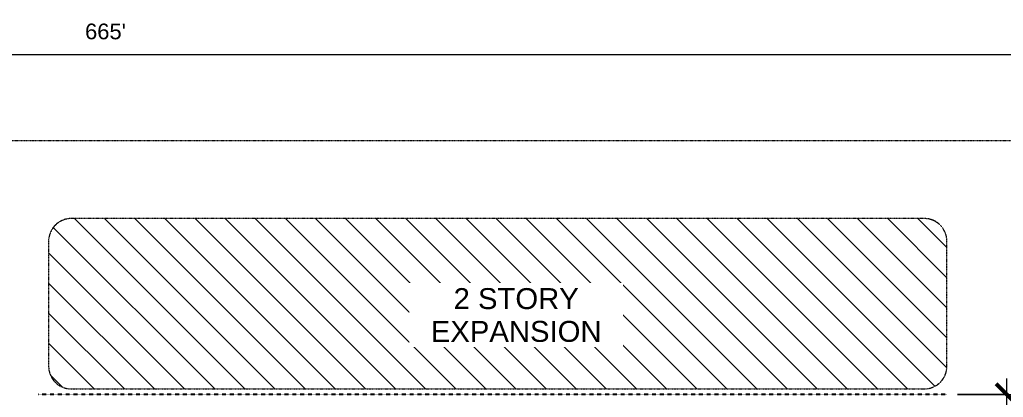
# Model space of a CAD drawing. Header units: inches. Extents: x -7427 to 42674, y -36022 to 16764.
# Drawn here: x 12696 to 16852, y -20556 to -18960 of the extents above; entities that cross this region are included whole.
import ezdxf

# ---------------------------------------------------------------- set-up
doc = ezdxf.new("R2010")
doc.units = ezdxf.units.IN
doc.header["$MEASUREMENT"] = 0
doc.linetypes.add('Dot 1_16_', pattern=[0.0625, 0, -0.0625])
doc.linetypes.add('Hidden 1_8_', pattern=[0.1875, 0.125, -0.0625])
for name, color, linetype, lineweight in [('A-ANNO-DIMS', 211, 'Continuous', 9), ('A-ANNO-DIMS-720', 211, 'Continuous', 9), ('A-DETL', 90, 'Continuous', 9), ('A-DETL-GENF', 92, 'Continuous', 9), ('A-DETL-HDLN', 90, 'Hidden 1_8_', 9), ('G-ANNO-TEXT', 231, 'Continuous', 9)]:
    doc.layers.add(name, color=color, linetype=linetype, lineweight=lineweight)
doc.styles.add('Arial_1', font='arial.ttf', dxfattribs={"height": 88.517964})
doc.styles.add('Arial_2', font='arial.ttf', dxfattribs={"height": 66.388473})
doc.dimstyles.new('Linear_-_3_32__Arial', dxfattribs={"dimscale": 12, "dimtxt": 67.5, "dimasz": 7.5, "dimexe": 5.625, "dimexo": 3.75, "dimgap": 3.75, "dimtad": 1, "dimdec": 0, "dimrnd": 12, "dimzin": 1, "dimdsep": 46, "dimlunit": 4, "dimtxsty": 'Arial_2', "dimblk1": 'OBLIQUE', "dimblk2": 'OBLIQUE', "dimsah": 1, "dimcen": 0.09, "dimdle": 5.625, "dimazin": 0, "dimtfac": 1, "dimtdec": 4, "dimtix": 1, "dimtmove": 0, "dimatfit": 3, "dimfxl": 0, "dimtvp": 1, "dimfrac": 2, "dimtolj": 1, "dimtzin": 0, "dimarcsym": 0})

# ---------------------------------------------------------------- blocks, each defined once
blk = doc.blocks.new('DIMBLOCK27-Level 1')
at = {"layer": 'A-ANNO-DIMS-720'}
for p, q in [((16867.8, -21330.1), (16867.8, -20476.6)), ((16659.1, -20544.1), (16935.3, -20544.1)), ((16867.8, -20544.1), (16659.1, -20544.1)), ((16659.1, -21330.1), (16935.3, -21330.1)), ((16867.8, -21330.1), (16659.1, -21330.1))]:
    blk.add_line(p, q, dxfattribs=at)
at = {"layer": 'A-ANNO-DIMS-720', "lineweight": 50}
for p, q in [((16867.8, -20544.1), (16822.8, -20499.1)), ((16867.8, -20544.1), (16912.8, -20589.1)), ((16867.8, -21330.1), (16822.8, -21285.1)), ((16867.8, -21330.1), (16912.8, -21375.1))]:
    blk.add_line(p, q, dxfattribs=at)
at = {"layer": 'A-ANNO-DIMS-720', "color": 0, "insert": (16736.7, -20996.8), "char_height": 66.39, "width": 143.308, "attachment_point": 1, "rotation": 90, "line_spacing_factor": 0.938532, "style": 'Arial_2', "bg_fill": 3, "box_fill_scale": 1.25, "bg_fill_color": 0, "bg_fill_transparency": 0}
blk.add_mtext("66'", dxfattribs=at)
blk = doc.blocks.new('_Oblique')
at = {"color": 0, "linetype": 'ByBlock', "lineweight": -2}
blk.add_line((-0.5, -0.5), (0.5, 0.5), dxfattribs=at)
blk = doc.blocks.new('DIMBLOCK59-Level 1')
at = {"layer": 'A-ANNO-DIMS-720'}
for p, q in [((9068.4, -19425.1), (9068.4, -19039.9)), ((17046.1, -19425.1), (17046.1, -19039.9)), ((9000.9, -19107.4), (17113.6, -19107.4)), ((9068.4, -19107.4), (9068.4, -19425.1)), ((17046.1, -19107.4), (17046.1, -19425.1))]:
    blk.add_line(p, q, dxfattribs=at)
at = {"layer": 'A-ANNO-DIMS-720', "lineweight": 50}
for p, q in [((9068.4, -19107.4), (9113.4, -19062.4)), ((17046.1, -19107.4), (17091.1, -19062.4)), ((9068.4, -19107.4), (9023.4, -19152.4)), ((17046.1, -19107.4), (17001.1, -19152.4))]:
    blk.add_line(p, q, dxfattribs=at)
at = {"layer": 'A-ANNO-DIMS-720', "color": 0, "insert": (12972.1, -18976.3), "char_height": 66.39, "width": 204.369, "attachment_point": 1, "line_spacing_factor": 0.938532, "style": 'Arial_2', "bg_fill": 3, "box_fill_scale": 1.25, "bg_fill_color": 0, "bg_fill_transparency": 0}
blk.add_mtext("665'", dxfattribs=at)

msp = doc.modelspace()

# ---------------------------------------------------------------- hatches: boundary and pattern name
at = {"layer": 'A-DETL-GENF'}
h = msp.add_hatch(dxfattribs=at)
h.set_pattern_fill('FP_1', color=9, style=0, pattern_type=2)
h.set_pattern_definition([(135, (0, 0), (-63.6396, -63.6396), [])])
h.paths.add_polyline_path([(16518.1, -20520.4), (16525, -20520.1), (16531.8, -20519.4), (16538.5, -20518.2), (16545.2, -20516.5), (16551.7, -20514.3), (16558, -20511.7), (16564.1, -20508.6), (16570, -20505.1), (16575.6, -20501.2), (16581, -20496.9), (16586, -20492.2), (16590.7, -20487.2), (16595, -20481.9), (16598.9, -20476.3), (16602.4, -20470.4), (16605.4, -20464.2), (16608.1, -20457.9), (16610.2, -20451.4), (16611.9, -20444.8), (16613.1, -20438), (16613.9, -20431.2), (16614.1, -20424.4), (16613.9, -19889.5), (16613.1, -19882.7), (16611.9, -19876), (16610.2, -19869.3), (16608.1, -19862.8), (16605.4, -19856.5), (16602.4, -19850.4), (16598.9, -19844.5), (16595, -19838.8), (16590.7, -19833.5), (16586, -19828.5), (16581, -19823.8), (16575.6, -19819.5), (16570, -19815.6), (16564.1, -19812.1), (16558, -19809), (16551.7, -19806.4), (16545.2, -19804.2), (16538.5, -19802.6), (16531.8, -19801.3), (16525, -19800.6), (16518.1, -19800.4), (12907.2, -19800.6), (12900.4, -19801.3), (12893.7, -19802.6), (12887, -19804.2), (12880.5, -19806.4), (12874.2, -19809), (12868.1, -19812.1), (12862.2, -19815.6), (12856.6, -19819.5), (12851.2, -19823.8), (12846.2, -19828.5), (12841.5, -19833.5), (12837.2, -19838.8), (12833.3, -19844.5), (12829.8, -19850.4), (12826.8, -19856.5), (12822.9, -19866.6), (12822, -19869.3), (12820.3, -19876), (12819.1, -19882.7), (12818.3, -19889.5), (12818.1, -19896.4), (12818.3, -20431.2), (12819.1, -20438), (12820.3, -20444.8), (12822, -20451.4), (12824.1, -20457.9), (12826.8, -20464.2), (12829.8, -20470.4), (12833.3, -20476.3), (12837.2, -20481.9), (12841.5, -20487.2), (12846.2, -20492.2), (12851.2, -20496.9), (12856.6, -20501.2), (12862.2, -20505.1), (12868.1, -20508.6), (12874.2, -20511.7), (12880.5, -20514.3), (12887, -20516.5), (12893.7, -20518.2), (12900.4, -20519.4), (12907.2, -20520.1), (12914.1, -20520.4), (14221.6, -20520.4)], flags=0)

# ---------------------------------------------------------------- linework, layer by layer
at = {"layer": 'A-DETL', "linetype": 'Dot 1_16_', "lineweight": 25}
msp.add_line((16614.1, -20544.1), (12774.1, -20544.1), dxfattribs=at)
at = {"layer": 'A-DETL-HDLN'}
for p, q in [((9068.4, -19470.1), (17046.1, -19470.1)), ((16518.1, -19800.4), (12914.1, -19800.4)), ((12818.1, -19896.4), (12818.1, -20424.4)), ((16614.1, -20424.4), (16614.1, -19896.4)), ((12914.1, -20520.4), (16518.1, -20520.4))]:
    msp.add_line(p, q, dxfattribs=at)
for centre, start, end in [((12914.1, -19896.4), 90, 180), ((16518.1, -19896.4), 360, 90), ((12914.1, -20424.4), 180, 270), ((16518.1, -20424.4), 270, 0)]:
    msp.add_arc(centre, 96, start, end, dxfattribs=at)

# ---------------------------------------------------------------- next in the draw order: texts
at = {"layer": 'G-ANNO-TEXT', "color": 7, "insert": (14793.9, -20094.5), "char_height": 88.52, "width": 858.6, "attachment_point": 2, "line_spacing_factor": 0.938532, "style": 'Arial_1', "bg_fill": 3, "box_fill_scale": 1.25, "bg_fill_color": 0, "bg_fill_transparency": 0}
msp.add_mtext('2 STORY\\PEXPANSION', dxfattribs=at)

# ---------------------------------------------------------------- next in the draw order: dimensions: what is measured, and where the dimension line sits
at = {"layer": 'A-ANNO-DIMS'}
dim = msp.add_linear_dim(base=(17046.1, -19107.4), p1=(9068.4, -19470.1), p2=(17046.1, -19470.1), dimstyle='Linear_-_3_32__Arial', override={"dimpost": '<>', "dimfxl": 7977.725351}, dxfattribs=at)
dim.commit()
dim.dimension.update_dxf_attribs({"geometry": 'DIMBLOCK59-Level 1', "text_midpoint": (13057.3, -19028.6)})
dim = msp.add_linear_dim(base=(16867.8, -20544.1), p1=(16614.1, -21330.1), p2=(16614.1, -20544.1), angle=90, dimstyle='Linear_-_3_32__Arial', override={"dimpost": '<>', "dimfxl": 786}, dxfattribs=at)
dim.commit()
dim.dimension.update_dxf_attribs({"geometry": 'DIMBLOCK27-Level 1', "text_midpoint": (16788.9, -20937.1)})

doc.saveas('drawing.dxf')
